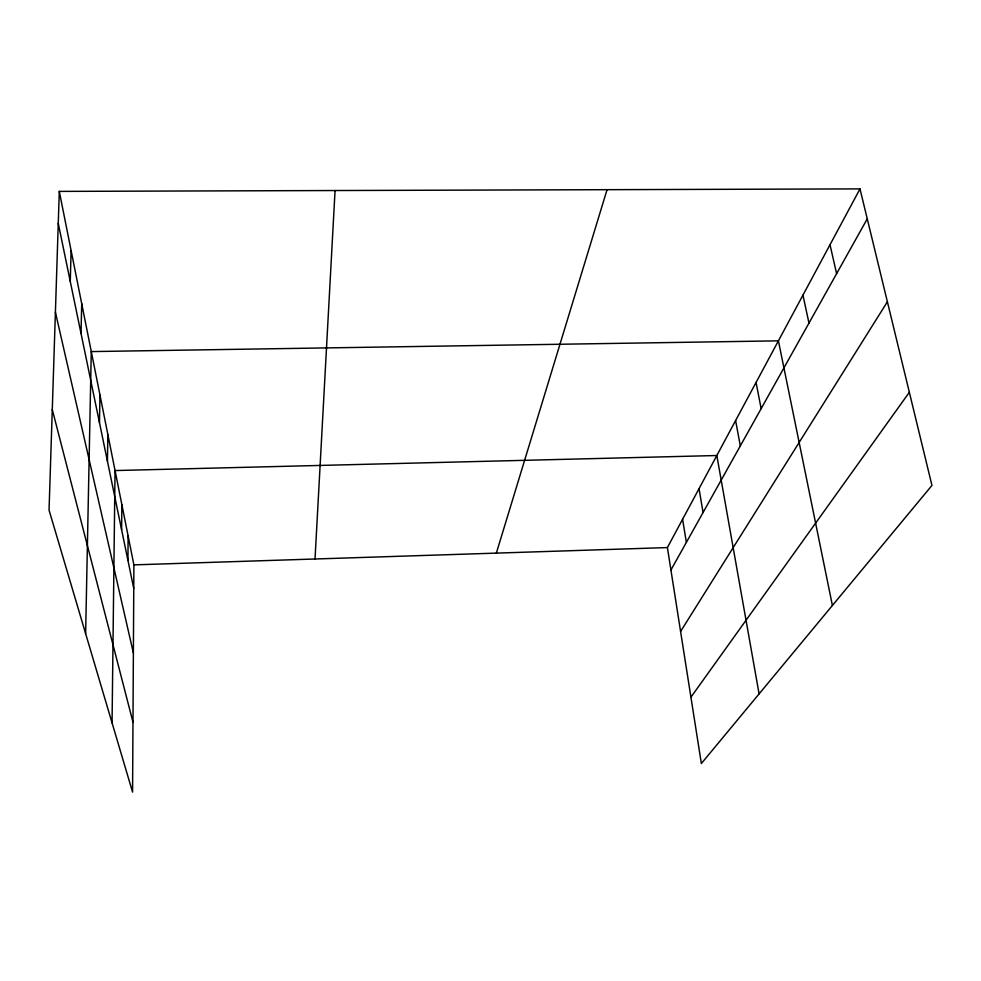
<?xml version="1.0" encoding="UTF-8"?>
<svg xmlns="http://www.w3.org/2000/svg" width="981" height="981" viewBox="0 0 981 981"><rect width="100%" height="100%" fill="white"/><g stroke="black" fill="none" stroke-linecap="round" stroke-linejoin="round"><path stroke-width="1.47" d="M59.289 191.393L133.894 564.872L132.57 792.108L49.05 510.12L59.289 191.393L859.994 188.892L931.95 485.436L701.354 763.525L667.399 547.57L859.994 188.892M127.935 560.298L128.119 535.982M121.619 529.765L121.865 504.663M112.055 722.838L115.047 470.561L716.829 455.515L759.086 693.886M107.456 461.266L107.836 434.46M99.473 422.701L99.952 394.963M85.629 633.616L91.282 351.59L778.411 340.836L832.403 605.473M81.018 333.454L81.717 303.718M70.264 281.449L71.11 250.621M315.024 558.998L335.061 190.535M496.349 553.112L607.055 189.689M670.93 570.022L867.265 218.824M680.593 631.457L887.388 301.78M690.918 697.197L909.35 392.277M133.894 564.872L667.399 547.57M52.275 409.518L132.975 722.175M830.012 244.747L836.609 273.662M55.402 312.203L133.379 652.99M802.948 295.134L808.969 323.092M58.259 223.374L133.747 588.441M756.057 382.455L761.146 408.648M735.603 420.542L740.312 445.914M699.024 488.673L703.07 512.523M682.592 519.268L686.369 542.395"/></g></svg>
